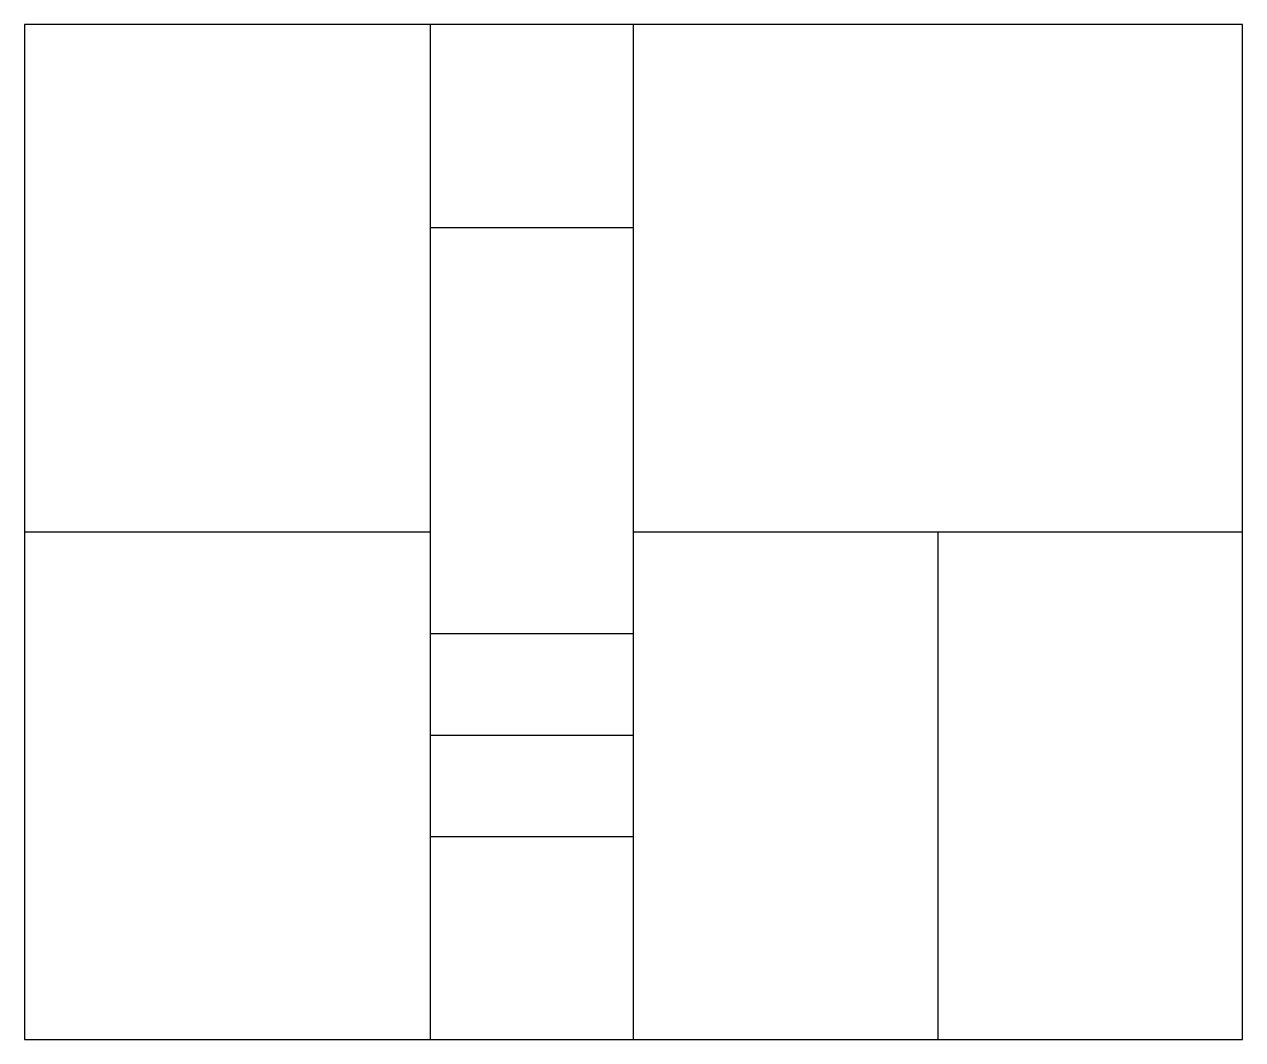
# Model space of a CAD drawing. Header units: metres. Extents: x 0 to 12000, y 0 to 10000.
import ezdxf

# ---------------------------------------------------------------- set-up
doc = ezdxf.new("R2010")
doc.units = ezdxf.units.M

msp = doc.modelspace()

# ---------------------------------------------------------------- linework, layer by layer
for p, q in [((12000, 10000), (0, 10000)), ((0, 10000), (0, 0)), ((4000, 0), (4000, 10000)), ((6000, 0), (6000, 10000)), ((12000, 0), (12000, 10000)), ((4000, 8000), (6000, 8000)), ((0, 5000), (4000, 5000)), ((6000, 5000), (12000, 5000)), ((9000, 0), (9000, 5000)), ((4000, 4000), (6000, 4000)), ((4000, 3000), (6000, 3000)), ((4000, 2000), (6000, 2000)), ((0, 0), (12000, 0))]:
    msp.add_line(p, q)

doc.saveas('drawing.dxf')
